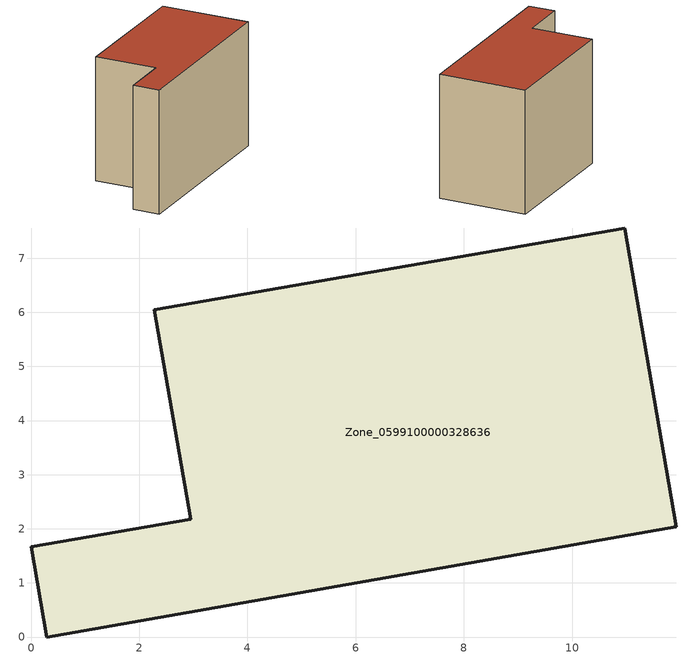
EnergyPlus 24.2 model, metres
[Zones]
Zone_0599100000328636
 floor ground (C_G): 11.93,2.04 0.29,0 0,1.67 2.95,2.18 2.28,6.05 10.97,7.56 z0
 wall outside (C_F): 11.93,2.04 10.97,7.56 2.28,6.05 2.95,2.18 0,1.67 0.29,0 11.93,2.04 z0:7.82
 roof outside (C_R): 0.29,0 11.93,2.04 10.97,7.56 2.28,6.05 2.95,2.18 0,1.67 z7.82
[BUILDING]
Pand.0599100000328636: North Axis=0; Terrain=City; Loads Convergence Tolerance Value=0.04; Temperature Convergence Tolerance Value=0.4; Solar Distribution=FullExterior; Maximum Number of Warmup Days=25; Minimum Number of Warmup Days=1
[Site:Location]
Rotterdam.The.Hague.AP_ZH_NLD Design_Conditions: Latitude=51.96; Longitude=4.45; Time Zone=1; Elevation=-4.5
[SITE:GROUNDTEMPERATURE:BUILDINGSURFACE]
18, 18, 18, 18, 18, 18, 18, 18, 18, 18, 18, 18
[MATERIAL] Thermal Absorptance=0.9; Solar Absorptance=0.7; Visible Absorptance=0.7
Name | Roughness | Thickness | Conductivity | Density | Specific Heat
G.TI.1975-1991 | MediumSmooth | 0.15 | 0.288461 | 540 | 1210
F.TI.1975-1991 | Rough | 0.3 | 0.230769 | 1920 | 840
R.TI.1975-1991 | MediumRough | 0.2 | 0.153846 | 1500 | 1000
[CONSTRUCTION]
C_G: G.TI.1975-1991
C_F: F.TI.1975-1991
C_R: R.TI.1975-1991
[ZONE]
Zone_0599100000328636: Type=1; Multiplier=1; Ceiling Height=Autocalculate; Volume=Autocalculate; Floor Area=autocalculate; Part of Total Floor Area=Yes
[ZONEINFILTRATION:DESIGNFLOWRATE]
Infil_Zone_0599100000328636: Zone or ZoneList or Space or SpaceList=Zone_0599100000328636; Schedule=AlwaysOn; Design Flow Rate Calculation Method=Flow/Area; Flow Rate per Floor Area=0.003; Constant Term Coefficient=1; Temperature Term Coefficient=0; Velocity Term Coefficient=0; Velocity Squared Term Coefficient=0
[HVACTEMPLATE:ZONE:IDEALLOADSAIRSYSTEM]
Zone_0599100000328636: Maximum Heating Supply Air Temperature=50; Minimum Cooling Supply Air Temperature=13; Maximum Heating Supply Air Humidity Ratio=0.0156; Minimum Cooling Supply Air Humidity Ratio=0.0077; Heating Limit=NoLimit; Cooling Limit=NoLimit; Dehumidification Control Type=ConstantSensibleHeatRatio; Cooling Sensible Heat Ratio=0.7; Dehumidification Setpoint=60; Humidification Control Type=None; Humidification Setpoint=30; Outdoor Air Method=None; Outdoor Air Flow Rate per Person=0.00944; Outdoor Air Flow Rate per Zone Floor Area=0; Outdoor Air Flow Rate per Zone=0; Demand Controlled Ventilation Type=None; Outdoor Air Economizer Type=NoEconomizer; Heat Recovery Type=None; Sensible Heat Recovery Effectiveness=0.7; Latent Heat Recovery Effectiveness=0.65
[ZONECONTROL:THERMOSTAT]
ThermostatControl_Zone_0599100000328636: Zone or ZoneList=Zone_0599100000328636; Control Type Schedule=DualSetpointControlType; Control 1=Thermostat_Zone_0599100000328636; Temperature Difference Between Cutout And Setpoint=0
[THERMOSTATSETPOINT:DUALSETPOINT]
Thermostat_Zone_0599100000328636: Heating Setpoint Temperature Schedule=HeatingSetpoint_Zone_0599100000328636; Cooling Setpoint Temperature Schedule=CoolingSetpoint_Zone_0599100000328636
[SCHEDULE:COMPACT]
HeatingSetpoint_Zone_0599100000328636: Through: 12/31, For: AllDays, Until: 24:00, 21
CoolingSetpoint_Zone_0599100000328636: Through: 12/31, For: AllDays, Until: 24:00, 24
DualSetpointControlType: Through: 12/31, For: AllDays, Until: 24:00, 4
AlwaysOn: Through: 12/31, For: AllDays, Until: 24:00, 1
